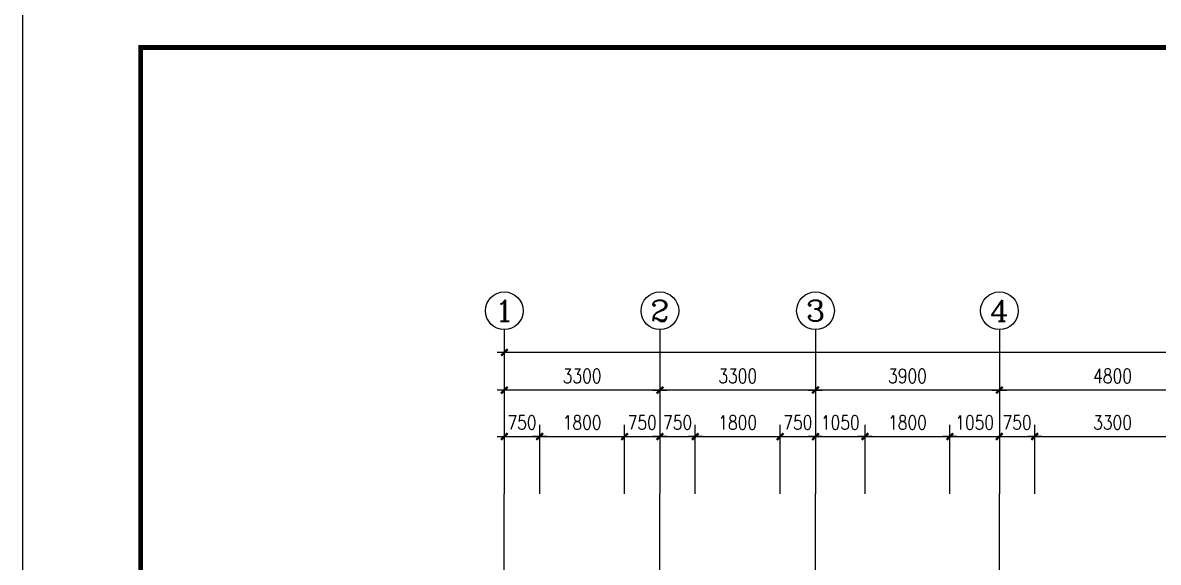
# Model space of a CAD drawing. Extents: x -354 to 59046, y -31184 to 54816.
# Drawn here: x -354 to 23731, y -100 to 11341 of the extents above; entities that cross this region are included whole.
import ezdxf
from ezdxf.enums import TextEntityAlignment as Align

# ---------------------------------------------------------------- set-up
doc = ezdxf.new("R2010")
doc.units = 0
doc.header["$LTSCALE"] = 1000
doc.header["$MEASUREMENT"] = 0
doc.layers.get('0').update_dxf_attribs({"linetype": 'CONTINUOUS'})
doc.layers.get('DEFPOINTS').update_dxf_attribs({"linetype": 'CONTINUOUS'})
for name, color, linetype in [('AXIS', 3, 'CONTINUOUS'), ('AXIS_TEXT', 7, 'CONTINUOUS'), ('DOTE', 1, 'CONTINUOUS'), ('PUB_DIM', 3, 'CONTINUOUS'), ('PUB_TITLE', 4, 'CONTINUOUS')]:
    doc.layers.add(name, color=color, linetype=linetype)
doc.styles.add('COMPLEX', font='COMPLEX')
doc.styles.add('DIM_FONT', font='txt.shx', dxfattribs={"width": 0.8, "bigfont": 'hztxt.shx'})
doc.dimstyles.new('AXIS', dxfattribs={"dimtxt": 300, "dimasz": 1, "dimexe": 250, "dimexo": 300, "dimgap": 150, "dimtad": 1, "dimdec": 0, "dimzin": 0, "dimdsep": 46, "dimtxsty": 'DIM_FONT', "dimblk": '_DIMX', "dimcen": 0.09, "dimse1": 1, "dimse2": 1, "dimclrt": 7, "dimadec": 0, "dimazin": 0, "dimtfac": 1, "dimtdec": 0, "dimtix": 1, "dimtmove": 2, "dimatfit": 3, "dimldrblk": '_DIMX', "dimfxl": 0, "dimtolj": 1, "dimtzin": 0, "dimarcsym": 0})
doc.dimstyles.new('DIMA', dxfattribs={"dimtxt": 300, "dimasz": 1, "dimexe": 250, "dimexo": 300, "dimgap": 150, "dimtad": 1, "dimdec": 0, "dimzin": 0, "dimdsep": 46, "dimtxsty": 'DIM_FONT', "dimblk": '_DIMX', "dimcen": 0.09, "dimse1": 1, "dimclrt": 7, "dimadec": 0, "dimazin": 0, "dimtfac": 1, "dimtdec": 0, "dimtix": 1, "dimtmove": 2, "dimatfit": 3, "dimldrblk": '_DIMX', "dimfxl": 0, "dimtolj": 1, "dimtzin": 0, "dimarcsym": 0})
doc.dimstyles.new('DIMB', dxfattribs={"dimtxt": 300, "dimasz": 1, "dimexe": 250, "dimexo": 300, "dimgap": 150, "dimtad": 1, "dimdec": 0, "dimzin": 0, "dimdsep": 46, "dimtxsty": 'DIM_FONT', "dimblk": '_DIMX', "dimcen": 0.09, "dimse2": 1, "dimclrt": 7, "dimadec": 0, "dimazin": 0, "dimtfac": 1, "dimtdec": 0, "dimtix": 1, "dimtmove": 2, "dimatfit": 3, "dimldrblk": '_DIMX', "dimfxl": 0, "dimtolj": 1, "dimtzin": 0, "dimarcsym": 0})
doc.dimstyles.new('DIMN', dxfattribs={"dimtxt": 300, "dimasz": 1, "dimexe": 250, "dimexo": 300, "dimgap": 150, "dimtad": 1, "dimdec": 0, "dimzin": 0, "dimdsep": 46, "dimtxsty": 'DIM_FONT', "dimblk": '_DIMX', "dimcen": 0.09, "dimclrt": 7, "dimadec": 0, "dimazin": 0, "dimtfac": 1, "dimtdec": 0, "dimtix": 1, "dimtmove": 2, "dimatfit": 3, "dimldrblk": '_DIMX', "dimfxl": 0, "dimtolj": 1, "dimtzin": 0, "dimarcsym": 0})

# ---------------------------------------------------------------- blocks, each defined once
blk = doc.blocks.new('_AXISO')
blk.add_circle((0, 0), 0.5)
at = {"layer": 'AXIS_TEXT', "style": 'COMPLEX', "width": 1.041667}
blk.add_attdef('A', text='', height=0.56, dxfattribs=at).set_placement((-0.25, -0.28), (0.25, -0.28), align=Align.FIT)
blk = doc.blocks.new('_DIMX')
blk.add_line((-150, 0), (150, 0))
at = {"const_width": 50}
blk.add_lwpolyline([(-70, -70), (70, 70)], dxfattribs=at)
blk = doc.blocks.new('*D54')
at = {"layer": 'AXIS', "color": 0, "lineweight": -2}
blk.add_line((50360, 4351), (9862, 4351), dxfattribs=at)
at = {"layer": 'DEFPOINTS', "color": 0}
for p in [(9861, 4351), (9861, 1051), (50361, 1051)]:
    blk.add_point(p, dxfattribs=at)
at = {"layer": 'AXIS', "color": 0, "lineweight": -2, "rotation": 180}
blk.add_blockref('_DIMX', (9861, 4351), dxfattribs=at)
at = {"layer": 'AXIS', "color": 0, "lineweight": -2}
blk.add_blockref('_DIMX', (50361, 4351), dxfattribs=at)
at = {"layer": 'AXIS', "color": 7, "insert": (30111, 4651), "char_height": 300, "attachment_point": 5, "style": 'DIM_FONT'}
blk.add_mtext('\\A1;40500', dxfattribs=at)
blk = doc.blocks.new('*D51')
at = {"layer": 'AXIS', "color": 0, "lineweight": -2}
blk.add_line((20360, 3551), (16462, 3551), dxfattribs=at)
at = {"layer": 'DEFPOINTS', "color": 0}
for p in [(16461, 5534), (20361, 5534), (16461, 3551)]:
    blk.add_point(p, dxfattribs=at)
at = {"layer": 'AXIS', "color": 0, "lineweight": -2, "rotation": 180}
blk.add_blockref('_DIMX', (16461, 3551), dxfattribs=at)
at = {"layer": 'AXIS', "color": 0, "lineweight": -2}
blk.add_blockref('_DIMX', (20361, 3551), dxfattribs=at)
at = {"layer": 'AXIS', "color": 7, "insert": (18411, 3851), "char_height": 300, "attachment_point": 5, "style": 'DIM_FONT'}
blk.add_mtext('\\A1;3900', dxfattribs=at)
blk = doc.blocks.new('*D53')
at = {"layer": 'AXIS', "color": 0, "lineweight": -2}
blk.add_line((13160, 3551), (9862, 3551), dxfattribs=at)
at = {"layer": 'DEFPOINTS', "color": 0}
for p in [(9861, 5534), (13161, 5534), (9861, 3551)]:
    blk.add_point(p, dxfattribs=at)
at = {"layer": 'AXIS', "color": 0, "lineweight": -2, "rotation": 180}
blk.add_blockref('_DIMX', (9861, 3551), dxfattribs=at)
at = {"layer": 'AXIS', "color": 0, "lineweight": -2}
blk.add_blockref('_DIMX', (13161, 3551), dxfattribs=at)
at = {"layer": 'AXIS', "color": 7, "insert": (11511, 3851), "char_height": 300, "attachment_point": 5, "style": 'DIM_FONT'}
blk.add_mtext('\\A1;3300', dxfattribs=at)
blk = doc.blocks.new('*D52')
at = {"layer": 'AXIS', "color": 0, "lineweight": -2}
blk.add_line((16460, 3551), (13162, 3551), dxfattribs=at)
at = {"layer": 'DEFPOINTS', "color": 0}
for p in [(13161, 5534), (16461, 5534), (13161, 3551)]:
    blk.add_point(p, dxfattribs=at)
at = {"layer": 'AXIS', "color": 0, "lineweight": -2, "rotation": 180}
blk.add_blockref('_DIMX', (13161, 3551), dxfattribs=at)
at = {"layer": 'AXIS', "color": 0, "lineweight": -2}
blk.add_blockref('_DIMX', (16461, 3551), dxfattribs=at)
at = {"layer": 'AXIS', "color": 7, "insert": (14811, 3851), "char_height": 300, "attachment_point": 5, "style": 'DIM_FONT'}
blk.add_mtext('\\A1;3300', dxfattribs=at)
blk = doc.blocks.new('*D50')
at = {"layer": 'AXIS', "color": 0, "lineweight": -2}
blk.add_line((25160, 3551), (20362, 3551), dxfattribs=at)
at = {"layer": 'DEFPOINTS', "color": 0}
for p in [(20361, 5534), (25161, 5534), (20361, 3551)]:
    blk.add_point(p, dxfattribs=at)
at = {"layer": 'AXIS', "color": 0, "lineweight": -2, "rotation": 180}
blk.add_blockref('_DIMX', (20361, 3551), dxfattribs=at)
at = {"layer": 'AXIS', "color": 0, "lineweight": -2}
blk.add_blockref('_DIMX', (25161, 3551), dxfattribs=at)
at = {"layer": 'AXIS', "color": 7, "insert": (22761, 3851), "char_height": 300, "attachment_point": 5, "style": 'DIM_FONT'}
blk.add_mtext('\\A1;4800', dxfattribs=at)
blk = doc.blocks.new('*D173')
at = {"layer": 'DEFPOINTS', "color": 0}
for p in [(10611, 2566), (9861, 1051), (10611, 1051)]:
    blk.add_point(p, dxfattribs=at)
at = {"layer": 'PUB_DIM', "color": 0, "lineweight": -2}
for p, q in [((10611, 1351), (10611, 2816)), ((9860, 2566), (9859, 2566)), ((9861, 2566), (10611, 2566)), ((10612, 2566), (10613, 2566))]:
    blk.add_line(p, q, dxfattribs=at)
blk.add_blockref('_DIMX', (9861, 2566), dxfattribs=at)
at = {"layer": 'PUB_DIM', "color": 0, "lineweight": -2, "rotation": 180}
blk.add_blockref('_DIMX', (10611, 2566), dxfattribs=at)
at = {"layer": 'PUB_DIM', "color": 7, "insert": (10236, 2866), "char_height": 300, "attachment_point": 5, "style": 'DIM_FONT'}
blk.add_mtext('\\A1;750', dxfattribs=at)
blk = doc.blocks.new('*D175')
at = {"layer": 'DEFPOINTS', "color": 0}
for p in [(13161, 2566), (12411, 1051), (13161, 1051)]:
    blk.add_point(p, dxfattribs=at)
at = {"layer": 'PUB_DIM', "color": 0, "lineweight": -2}
for p, q in [((12411, 1351), (12411, 2816)), ((12410, 2566), (12409, 2566)), ((12411, 2566), (13161, 2566)), ((13162, 2566), (13163, 2566))]:
    blk.add_line(p, q, dxfattribs=at)
blk.add_blockref('_DIMX', (12411, 2566), dxfattribs=at)
at = {"layer": 'PUB_DIM', "color": 0, "lineweight": -2, "rotation": 180}
blk.add_blockref('_DIMX', (13161, 2566), dxfattribs=at)
at = {"layer": 'PUB_DIM', "color": 7, "insert": (12786, 2866), "char_height": 300, "attachment_point": 5, "style": 'DIM_FONT'}
blk.add_mtext('\\A1;750', dxfattribs=at)
blk = doc.blocks.new('*D176')
at = {"layer": 'DEFPOINTS', "color": 0}
for p in [(13911, 2566), (13161, 1051), (13911, 1051)]:
    blk.add_point(p, dxfattribs=at)
at = {"layer": 'PUB_DIM', "color": 0, "lineweight": -2}
for p, q in [((13911, 1351), (13911, 2816)), ((13160, 2566), (13159, 2566)), ((13161, 2566), (13911, 2566)), ((13912, 2566), (13913, 2566))]:
    blk.add_line(p, q, dxfattribs=at)
blk.add_blockref('_DIMX', (13161, 2566), dxfattribs=at)
at = {"layer": 'PUB_DIM', "color": 0, "lineweight": -2, "rotation": 180}
blk.add_blockref('_DIMX', (13911, 2566), dxfattribs=at)
at = {"layer": 'PUB_DIM', "color": 7, "insert": (13536, 2866), "char_height": 300, "attachment_point": 5, "style": 'DIM_FONT'}
blk.add_mtext('\\A1;750', dxfattribs=at)
blk = doc.blocks.new('*D178')
at = {"layer": 'DEFPOINTS', "color": 0}
for p in [(16461, 2566), (15711, 1051), (16461, 1051)]:
    blk.add_point(p, dxfattribs=at)
at = {"layer": 'PUB_DIM', "color": 0, "lineweight": -2}
for p, q in [((15711, 1351), (15711, 2816)), ((15710, 2566), (15709, 2566)), ((15711, 2566), (16461, 2566)), ((16462, 2566), (16463, 2566))]:
    blk.add_line(p, q, dxfattribs=at)
blk.add_blockref('_DIMX', (15711, 2566), dxfattribs=at)
at = {"layer": 'PUB_DIM', "color": 0, "lineweight": -2, "rotation": 180}
blk.add_blockref('_DIMX', (16461, 2566), dxfattribs=at)
at = {"layer": 'PUB_DIM', "color": 7, "insert": (16086, 2866), "char_height": 300, "attachment_point": 5, "style": 'DIM_FONT'}
blk.add_mtext('\\A1;750', dxfattribs=at)
blk = doc.blocks.new('*D182')
at = {"layer": 'DEFPOINTS', "color": 0}
for p in [(21111, 2566), (20361, 1051), (21111, 1051)]:
    blk.add_point(p, dxfattribs=at)
at = {"layer": 'PUB_DIM', "color": 0, "lineweight": -2}
for p, q in [((21111, 1351), (21111, 2816)), ((20360, 2566), (20359, 2566)), ((20361, 2566), (21111, 2566)), ((21112, 2566), (21113, 2566))]:
    blk.add_line(p, q, dxfattribs=at)
blk.add_blockref('_DIMX', (20361, 2566), dxfattribs=at)
at = {"layer": 'PUB_DIM', "color": 0, "lineweight": -2, "rotation": 180}
blk.add_blockref('_DIMX', (21111, 2566), dxfattribs=at)
at = {"layer": 'PUB_DIM', "color": 7, "insert": (20736, 2866), "char_height": 300, "attachment_point": 5, "style": 'DIM_FONT'}
blk.add_mtext('\\A1;750', dxfattribs=at)

msp = doc.modelspace()

# ---------------------------------------------------------------- linework, layer by layer
at = {"layer": 'AXIS'}
for p, q in [((9860.8, 4833.6), (9860.8, 1350.6)), ((13160.8, 4833.6), (13160.8, 1350.6)), ((16460.8, 4833.6), (16460.8, 1350.6)), ((20360.8, 4833.6), (20360.8, 1350.6))]:
    msp.add_line(p, q, dxfattribs=at)
at = {"layer": 'DOTE'}
for p, q in [((9860.8, -16410.6), (9860.8, 1350.6)), ((13160.8, -16410.6), (13160.8, 1350.6)), ((16460.8, -16410.6), (16460.8, 1350.6)), ((20360.8, -16410.6), (20360.8, 1350.6))]:
    msp.add_line(p, q, dxfattribs=at)
at = {"layer": 'PUB_TITLE'}
msp.add_lwpolyline([(-353.5, -30183.6), (-353.5, 11816.4), (59046.5, 11816.4), (59046.5, -30183.6)], close=True, dxfattribs=at)
at = {"layer": 'PUB_TITLE', "const_width": 100}
msp.add_lwpolyline([(2146.5, -29183.6), (58046.5, -29183.6), (58046.5, 10816.4), (2146.5, 10816.4)], close=True, dxfattribs=at)

# ---------------------------------------------------------------- block references
at = {"layer": 'AXIS'}
ref = msp.add_blockref('_AXISO', (9860.8, 5233.6), dxfattribs=dict(at, xscale=800, yscale=800, zscale=800))
ref.add_attrib('A', '1', dxfattribs={"layer": 'AXIS_TEXT', "height": 448, "style": 'COMPLEX', "width": 2.083333}).set_placement((9660.8, 5009.6), (10060.8, 5009.6), align=Align.FIT)
ref = msp.add_blockref('_AXISO', (13160.8, 5233.6), dxfattribs=dict(at, xscale=800, yscale=800, zscale=800))
ref.add_attrib('A', '2', dxfattribs={"layer": 'AXIS_TEXT', "height": 448, "style": 'COMPLEX', "width": 1.339286}).set_placement((12960.8, 5009.6), (13360.8, 5009.6), align=Align.FIT)
ref = msp.add_blockref('_AXISO', (16460.8, 5233.6), dxfattribs=dict(at, xscale=800, yscale=800, zscale=800))
ref.add_attrib('A', '3', dxfattribs={"layer": 'AXIS_TEXT', "height": 448, "style": 'COMPLEX', "width": 1.339286}).set_placement((16260.8, 5009.6), (16660.8, 5009.6), align=Align.FIT)
ref = msp.add_blockref('_AXISO', (20360.8, 5233.6), dxfattribs=dict(at, xscale=800, yscale=800, zscale=800))
ref.add_attrib('A', '4', dxfattribs={"layer": 'AXIS_TEXT', "height": 448, "style": 'COMPLEX', "width": 1.171875}).set_placement((20160.8, 5009.6), (20560.8, 5009.6), align=Align.FIT)

# ---------------------------------------------------------------- dimensions: what is measured, and where the dimension line sits
for base, p1, p2, picture, middle in [((9860.8, 3550.6), (13160.8, 5533.6), (9860.8, 5533.6), '*D53', (11510.8, 3850.6)), ((13160.8, 3550.6), (16460.8, 5533.6), (13160.8, 5533.6), '*D52', (14810.8, 3850.6)), ((16460.8, 3550.6), (20360.8, 5533.6), (16460.8, 5533.6), '*D51', (18410.8, 3850.6)), ((20360.8, 3550.6), (25160.8, 5533.6), (20360.8, 5533.6), '*D50', (22760.8, 3850.6))]:
    dim = msp.add_linear_dim(base=base, p1=p1, p2=p2, dimstyle='AXIS', dxfattribs=at)
    dim.commit()
    dim.dimension.update_dxf_attribs({"geometry": picture, "text_midpoint": middle})
dim = msp.add_aligned_dim(p1=(50360.8, 1050.6), p2=(9860.8, 1050.6), distance=-3300, dimstyle='AXIS', dxfattribs=at)
dim.commit()
dim.dimension.update_dxf_attribs({"geometry": '*D54', "text_midpoint": (30110.8, 4650.6)})
at = {"layer": 'PUB_DIM'}
for p1, p2, dimstyle, picture, middle in [((9860.8, 1050.6), (10610.8, 1050.6), 'DIMA', '*D173', (10235.8, 2865.7)), ((12410.8, 1050.6), (13160.8, 1050.6), 'DIMB', '*D175', (12785.8, 2865.7)), ((13160.8, 1050.6), (13910.8, 1050.6), 'DIMA', '*D176', (13535.8, 2865.7)), ((15710.8, 1050.6), (16460.8, 1050.6), 'DIMB', '*D178', (16085.8, 2865.7)), ((20360.8, 1050.6), (21110.8, 1050.6), 'DIMA', '*D182', (20735.8, 2865.7))]:
    dim = msp.add_aligned_dim(p1=p1, p2=p2, distance=1515.2, dimstyle=dimstyle, dxfattribs=at)
    dim.commit()
    dim.dimension.update_dxf_attribs({"geometry": picture, "text_midpoint": middle})
for p1, p2, dimstyle in [((10610.8, 1050.6), (12410.8, 1050.6), 'DIMN'), ((13910.8, 1050.6), (15710.8, 1050.6), 'DIMN'), ((16460.8, 1050.6), (17510.8, 1050.6), 'DIMA'), ((17510.8, 1050.6), (19310.8, 1050.6), 'DIMN'), ((19310.8, 1050.6), (20360.8, 1050.6), 'DIMB'), ((21110.8, 1050.6), (24410.8, 1050.6), 'DIMN')]:
    msp.add_aligned_dim(p1=p1, p2=p2, distance=1515.2, dimstyle=dimstyle, dxfattribs=at).render()

doc.saveas('drawing.dxf')
